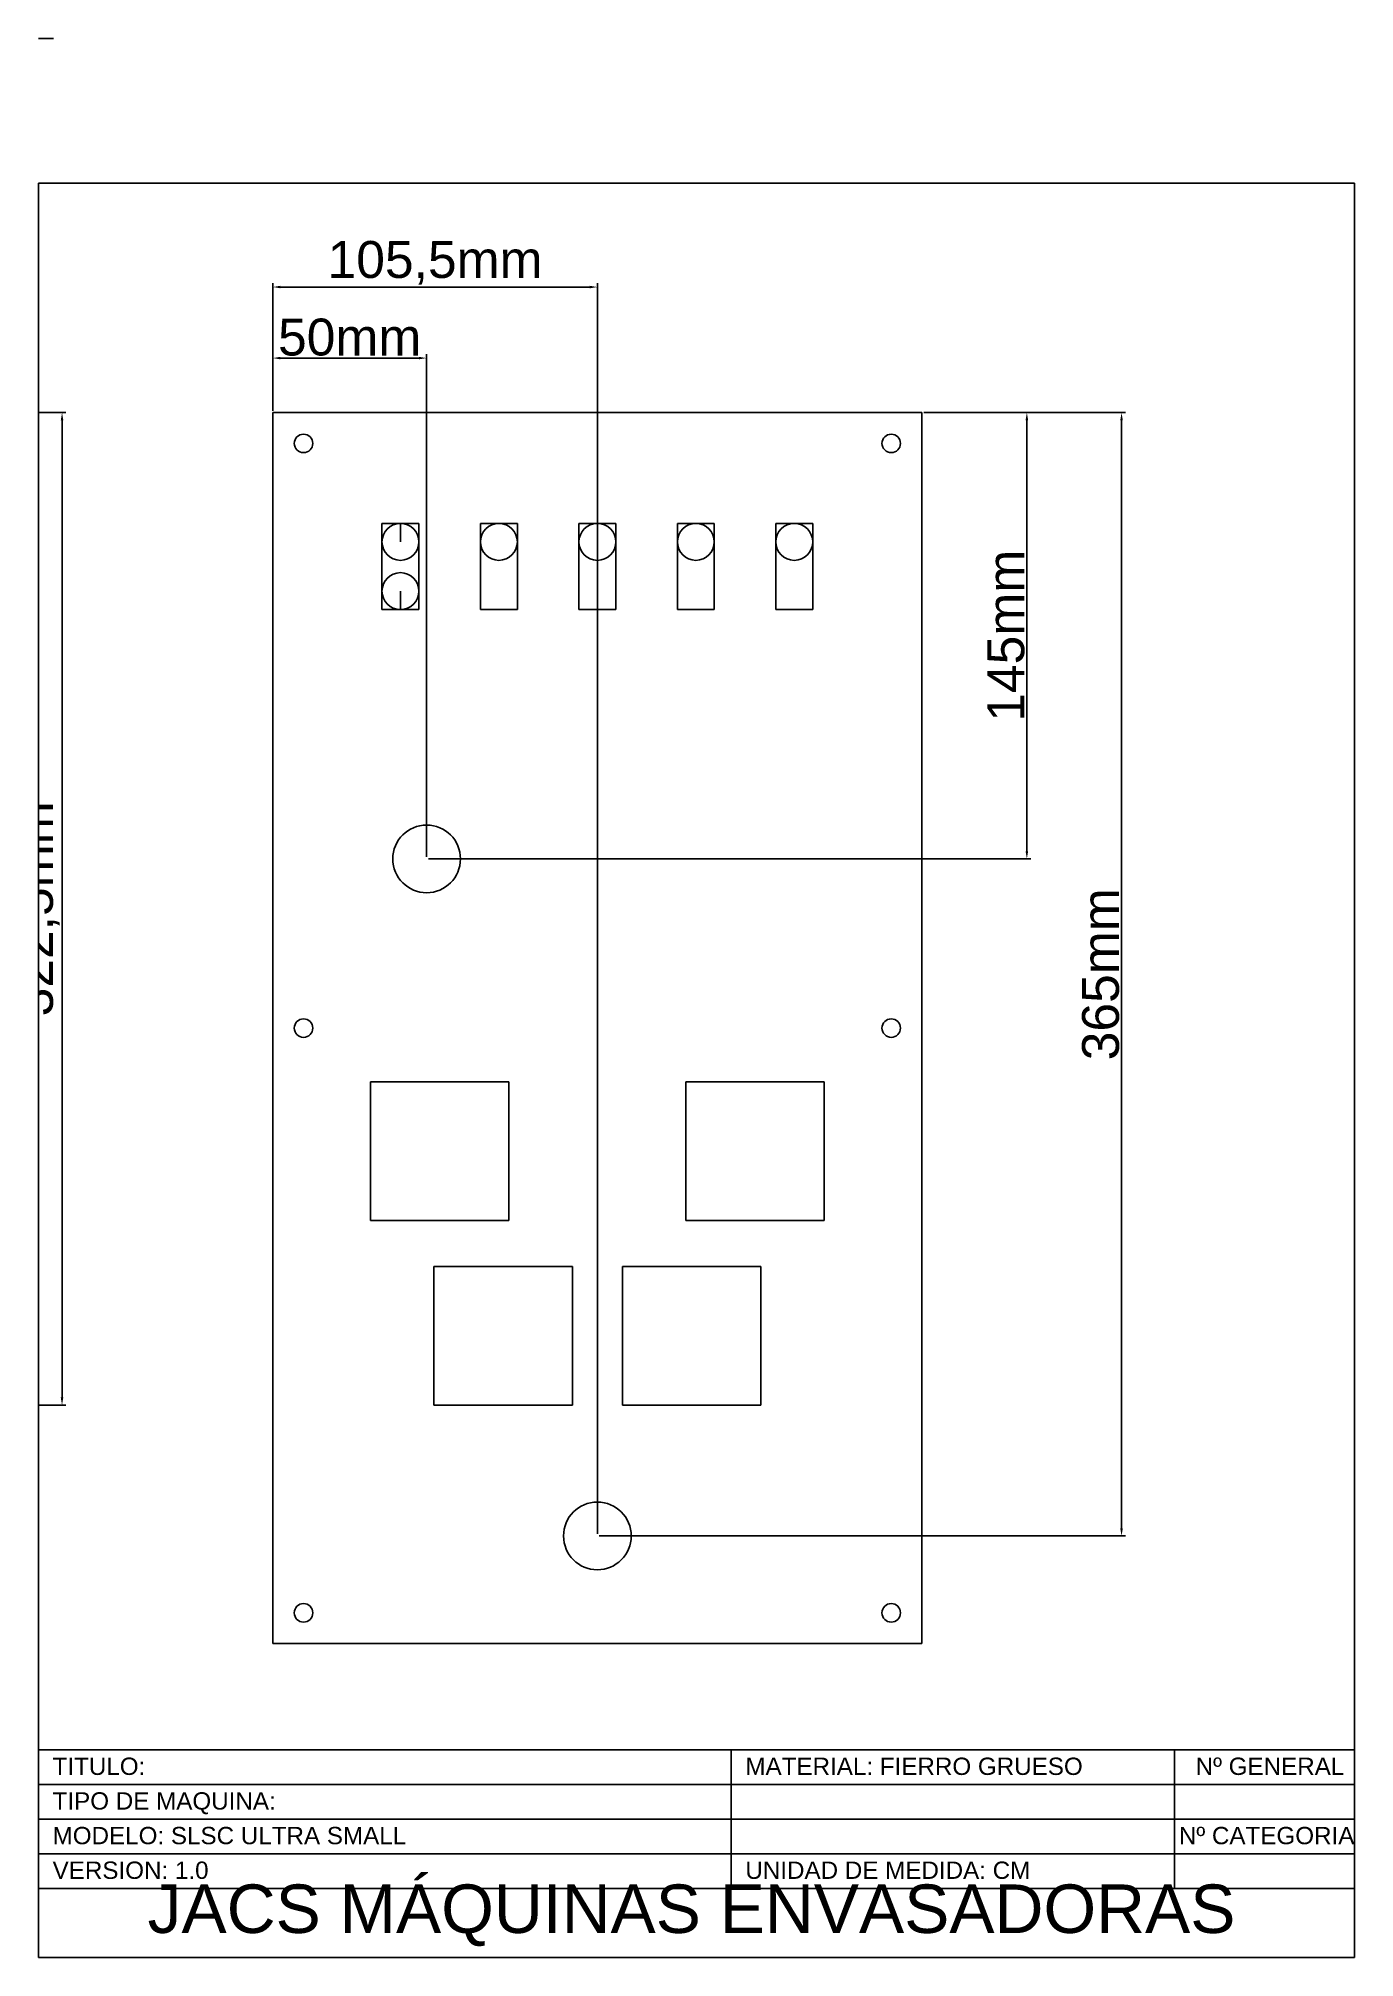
# Paper-space layout 'Layout1' of a CAD drawing. Header units: centimetres, sheet in millimetres. Extents: x 3 to 193, y 0 to 277.
# The model-space entities are those that its viewports show. They can reach past a viewport. Long polylines and large blocks are cut down to what shows.
import ezdxf

# ---------------------------------------------------------------- set-up
doc = ezdxf.new("R2010")
doc.units = ezdxf.units.CM
doc.styles.get("Standard").update_dxf_attribs({"font": 'arial.ttf'})
doc.dimstyles.new('ISO-25', dxfattribs={"dimtxt": 12, "dimasz": 2.5, "dimexe": 1.25, "dimexo": 0.625, "dimtad": 1, "dimtxsty": 'Standard', "dimcen": 2.5, "dimclrd": 1, "dimclre": 1, "dimadec": 0, "dimazin": 0, "dimtfac": 1, "dimtmove": 0, "dimatfit": 3, "dimfxl": 1, "dimarcsym": 0})

# ---------------------------------------------------------------- blocks, each defined once
blk = doc.blocks.new('*D57')
at = {"color": 1, "lineweight": -2, "transparency": 16777216}
for p, q in [((26037.62, 42595.93), (26037.62, 42614.28)), ((26087.62, 42450.93), (26087.62, 42614.28)), ((26085.12, 42613.03), (26040.12, 42613.03))]:
    blk.add_line(p, q, dxfattribs=at)
at = {"color": 1, "transparency": 16777216}
for points in [[(26040.12, 42613.44), (26040.12, 42612.61), (26037.62, 42613.03)], [(26085.12, 42613.44), (26085.12, 42612.61), (26087.62, 42613.03)]]:
    blk.add_solid(points, dxfattribs=at)
at = {"layer": 'Defpoints', "color": 0, "transparency": 16777216}
for p in [(26037.62, 42613.03), (26037.62, 42595.3), (26087.62, 42450.3)]:
    blk.add_point(p, dxfattribs=at)
at = {"color": 0, "transparency": 16777216, "insert": (26062.62, 42619.78), "char_height": 12, "attachment_point": 5}
blk.add_mtext('50mm', dxfattribs=at)
blk = doc.blocks.new('*D58')
at = {"color": 1, "lineweight": -2, "transparency": 16777216}
for p, q in [((26037.62, 42595.93), (26037.62, 42637.36)), ((26140.62, 42636.11), (26040.12, 42636.11)), ((26143.12, 42230.93), (26143.12, 42637.36))]:
    blk.add_line(p, q, dxfattribs=at)
at = {"color": 1, "transparency": 16777216}
for points in [[(26040.12, 42636.53), (26040.12, 42635.7), (26037.62, 42636.11)], [(26140.62, 42636.53), (26140.62, 42635.7), (26143.12, 42636.11)]]:
    blk.add_solid(points, dxfattribs=at)
at = {"layer": 'Defpoints', "color": 0, "transparency": 16777216}
for p in [(26037.62, 42636.11), (26037.62, 42595.3), (26143.12, 42230.3)]:
    blk.add_point(p, dxfattribs=at)
at = {"color": 0, "transparency": 16777216, "insert": (26090.37, 42643.95), "char_height": 12, "attachment_point": 5}
blk.add_mtext('105,5mm', dxfattribs=at)
blk = doc.blocks.new('*D64')
at = {"color": 1, "lineweight": -2, "transparency": 16777216}
for p, q in [((25849.24, 42595.3), (25970.39, 42595.3)), ((25969.14, 42275.3), (25969.14, 42592.8)), ((25796.87, 42272.8), (25970.39, 42272.8))]:
    blk.add_line(p, q, dxfattribs=at)
at = {"color": 1, "transparency": 16777216}
for points in [[(25968.72, 42592.8), (25969.55, 42592.8), (25969.14, 42595.3)], [(25968.72, 42275.3), (25969.55, 42275.3), (25969.14, 42272.8)]]:
    blk.add_solid(points, dxfattribs=at)
at = {"layer": 'Defpoints', "color": 0, "transparency": 16777216}
for p in [(25848.62, 42595.3), (25969.14, 42595.3), (25796.24, 42272.8)]:
    blk.add_point(p, dxfattribs=at)
at = {"color": 0, "transparency": 16777216, "insert": (25961.3, 42434.05), "char_height": 12, "attachment_point": 5, "rotation": 90}
blk.add_mtext('322,5mm', dxfattribs=at)
blk = doc.blocks.new('*D65')
at = {"color": 1, "lineweight": -2, "transparency": 16777216}
for p, q in [((26249.24, 42595.3), (26283.95, 42595.3)), ((26282.7, 42452.8), (26282.7, 42592.8)), ((26088.24, 42450.3), (26283.95, 42450.3))]:
    blk.add_line(p, q, dxfattribs=at)
at = {"color": 1, "transparency": 16777216}
for points in [[(26282.28, 42592.8), (26283.12, 42592.8), (26282.7, 42595.3)], [(26282.28, 42452.8), (26283.12, 42452.8), (26282.7, 42450.3)]]:
    blk.add_solid(points, dxfattribs=at)
at = {"layer": 'Defpoints', "color": 0, "transparency": 16777216}
for p in [(26248.62, 42595.3), (26282.7, 42595.3), (26087.62, 42450.3)]:
    blk.add_point(p, dxfattribs=at)
at = {"color": 0, "transparency": 16777216, "insert": (26275.95, 42522.8), "char_height": 12, "attachment_point": 5, "rotation": 90}
blk.add_mtext('145mm', dxfattribs=at)
blk = doc.blocks.new('*D66')
at = {"color": 1, "lineweight": -2, "transparency": 16777216}
for p, q in [((26249.87, 42595.3), (26314.72, 42595.3)), ((26313.47, 42232.8), (26313.47, 42592.8)), ((26143.74, 42230.3), (26314.72, 42230.3))]:
    blk.add_line(p, q, dxfattribs=at)
at = {"color": 1, "transparency": 16777216}
for points in [[(26313.05, 42592.8), (26313.89, 42592.8), (26313.47, 42595.3)], [(26313.05, 42232.8), (26313.89, 42232.8), (26313.47, 42230.3)]]:
    blk.add_solid(points, dxfattribs=at)
at = {"layer": 'Defpoints', "color": 0, "transparency": 16777216}
for p in [(26249.24, 42595.3), (26313.47, 42595.3), (26143.12, 42230.3)]:
    blk.add_point(p, dxfattribs=at)
at = {"color": 0, "transparency": 16777216, "insert": (26306.72, 42412.8), "char_height": 12, "attachment_point": 5, "rotation": 90}
blk.add_mtext('365mm', dxfattribs=at)

msp = doc.modelspace()

# ---------------------------------------------------------------- linework, layer by layer
for p, q in [((26037.619, 42195.301), (26037.619, 42595.301)), ((26037.619, 42595.301), (26248.619, 42595.301)), ((26248.619, 42195.301), (26248.619, 42595.301)), ((26073.119, 42559.301), (26085.119, 42559.301)), ((26073.119, 42531.301), (26073.119, 42559.301)), ((26079.119, 42559.301), (26079.119, 42553.301)), ((26085.119, 42559.301), (26085.119, 42531.301)), ((26105.119, 42559.301), (26117.119, 42559.301)), ((26105.119, 42531.301), (26105.119, 42559.301)), ((26117.119, 42559.301), (26117.119, 42531.301)), ((26137.119, 42559.301), (26149.119, 42559.301)), ((26137.119, 42531.301), (26137.119, 42559.301)), ((26149.119, 42559.301), (26149.119, 42531.301)), ((26181.119, 42559.301), (26169.119, 42559.301)), ((26169.119, 42559.301), (26169.119, 42531.301)), ((26181.119, 42531.301), (26181.119, 42559.301)), ((26213.119, 42559.301), (26201.119, 42559.301)), ((26201.119, 42559.301), (26201.119, 42531.301)), ((26213.119, 42531.301), (26213.119, 42559.301)), ((26079.119, 42531.301), (26079.119, 42537.301)), ((26085.119, 42531.301), (26073.119, 42531.301)), ((26117.119, 42531.301), (26105.119, 42531.301)), ((26149.119, 42531.301), (26137.119, 42531.301)), ((26169.119, 42531.301), (26181.119, 42531.301)), ((26201.119, 42531.301), (26213.119, 42531.301)), ((26069.369, 42377.801), (26114.369, 42377.801)), ((26069.369, 42332.801), (26069.369, 42377.801)), ((26114.369, 42377.801), (26114.369, 42332.801)), ((26216.869, 42377.801), (26171.869, 42377.801)), ((26171.869, 42377.801), (26171.869, 42332.801)), ((26216.869, 42332.801), (26216.869, 42377.801)), ((26114.369, 42332.801), (26069.369, 42332.801)), ((26171.869, 42332.801), (26216.869, 42332.801)), ((26089.994, 42317.801), (26134.994, 42317.801)), ((26089.994, 42272.801), (26089.994, 42317.801)), ((26134.994, 42317.801), (26134.994, 42272.801)), ((26196.244, 42317.801), (26151.244, 42317.801)), ((26151.244, 42317.801), (26151.244, 42272.801)), ((26196.244, 42272.801), (26196.244, 42317.801)), ((26134.994, 42272.801), (26089.994, 42272.801)), ((26151.244, 42272.801), (26196.244, 42272.801)), ((26248.619, 42195.301), (26037.619, 42195.301))]:
    msp.add_line(p, q)
for centre, radius in [((26047.619, 42585.301), 3), ((26047.619, 42585.301), 3), ((26238.619, 42585.301), 3), ((26238.619, 42585.301), 3), ((26079.119, 42553.301), 6), ((26111.119, 42553.301), 6), ((26143.119, 42553.301), 6), ((26175.119, 42553.301), 6), ((26207.119, 42553.301), 6), ((26079.119, 42537.301), 6), ((26087.619, 42450.301), 11), ((26047.619, 42395.301), 3), ((26238.619, 42395.301), 3), ((26143.119, 42230.301), 11), ((26047.619, 42205.301), 3), ((26238.619, 42205.301), 3)]:
    msp.add_circle(centre, radius)

# ---------------------------------------------------------------- dimensions: what is measured, and where the dimension line sits
for base, p1, picture, middle in [((26037.619, 42636.113), (26143.119, 42230.301), '*D58', (26090.369, 42643.949)), ((26037.619, 42613.028), (26087.619, 42450.301), '*D57', (26062.619, 42619.78))]:
    dim = msp.add_linear_dim(base=base, p1=p1, p2=(26037.619, 42595.301), dimstyle='ISO-25', override={"dimpost": 'mm'})
    dim.commit()
    dim.dimension.update_dxf_attribs({"geometry": picture, "text_midpoint": middle})
for base, p1, p2, picture, middle in [((25969.137, 42595.301), (25796.244, 42272.801), (25848.619, 42595.301), '*D64', (25961.3, 42434.051)), ((26282.701, 42595.301), (26087.619, 42450.301), (26248.619, 42595.301), '*D65', (26275.949, 42522.801)), ((26313.471, 42595.301), (26143.119, 42230.301), (26249.244, 42595.301), '*D66', (26306.715, 42412.801))]:
    dim = msp.add_linear_dim(base=base, p1=p1, p2=p2, angle=90, dimstyle='ISO-25', override={"dimpost": 'mm'})
    dim.commit()
    dim.dimension.update_dxf_attribs({"geometry": picture, "text_midpoint": middle})

psp = doc.layouts.get("Layout1")

# ---------------------------------------------------------------- linework, layer by layer
for p, q in [((3.11, 276.94), (5.31, 276.94)), ((3.11, 256.06), (3.11, -0.06)), ((3.11, 256.06), (193.11, 256.06)), ((193.11, -0.06), (193.11, 256.06)), ((3.11, 24.94), (3.11, 29.94)), ((3.11, 29.94), (193.11, 29.94)), ((3.11, 29.94), (103.11, 29.94)), ((103.11, 29.94), (103.11, 9.94)), ((193.11, 29.94), (167.11, 29.94)), ((167.11, 29.94), (167.11, 9.94)), ((193.11, 29.94), (168.11, 29.94)), ((193.11, 24.94), (3.11, 24.94)), ((193.11, 19.94), (193.11, 24.94)), ((3.11, 14.94), (3.11, 19.94)), ((3.11, 19.94), (193.11, 19.94)), ((193.11, 14.94), (3.11, 14.94)), ((193.11, 9.94), (193.11, 14.94)), ((3.11, -0.06), (3.11, 9.94)), ((3.11, 9.94), (193.11, 9.94)), ((3.11, -0.06), (193.11, -0.06))]:
    psp.add_line(p, q)

# ---------------------------------------------------------------- texts
at = {"attachment_point": 1}
for s, width, insert, char_height in [('TITULO: ', 100, (5.16, 28.81), 2.5), ('MATERIAL: FIERRO GRUESO', 100, (105.16, 28.81), 2.5), ('Nº GENERAL', 100, (170.16, 28.81), 2.5), ('TIPO DE MAQUINA: ', 100, (5.16, 23.81), 2.5), ('MODELO: SLSC ULTRA SMALL', 100, (5.16, 18.81), 2.5), ('Nº CATEGORIA', 100, (167.74, 18.81), 2.5), ('VERSION: 1.0', 100, (5.16, 13.81), 2.5), ('    JACS MÁQUINAS ENVASADORAS', 186.3441, (8.01, 10.5), 7), ('UNIDAD DE MEDIDA: CM', 100, (105.16, 13.81), 2.5)]:
    psp.add_mtext_dynamic_manual_height_columns(s, width=width, gutter_width=12.5, heights=[0], dxfattribs=dict(at, insert=insert, char_height=char_height))

# ---------------------------------------------------------------- viewports
at = {"layer": '0', "view_target_point": (-247.019, -525.705)}
psp.add_viewport(center=(98.11, 143), size=(190, 226.121), view_center_point=(26422.36, 42941.052), view_height=509.0931, dxfattribs=at)

doc.saveas('drawing.dxf')
